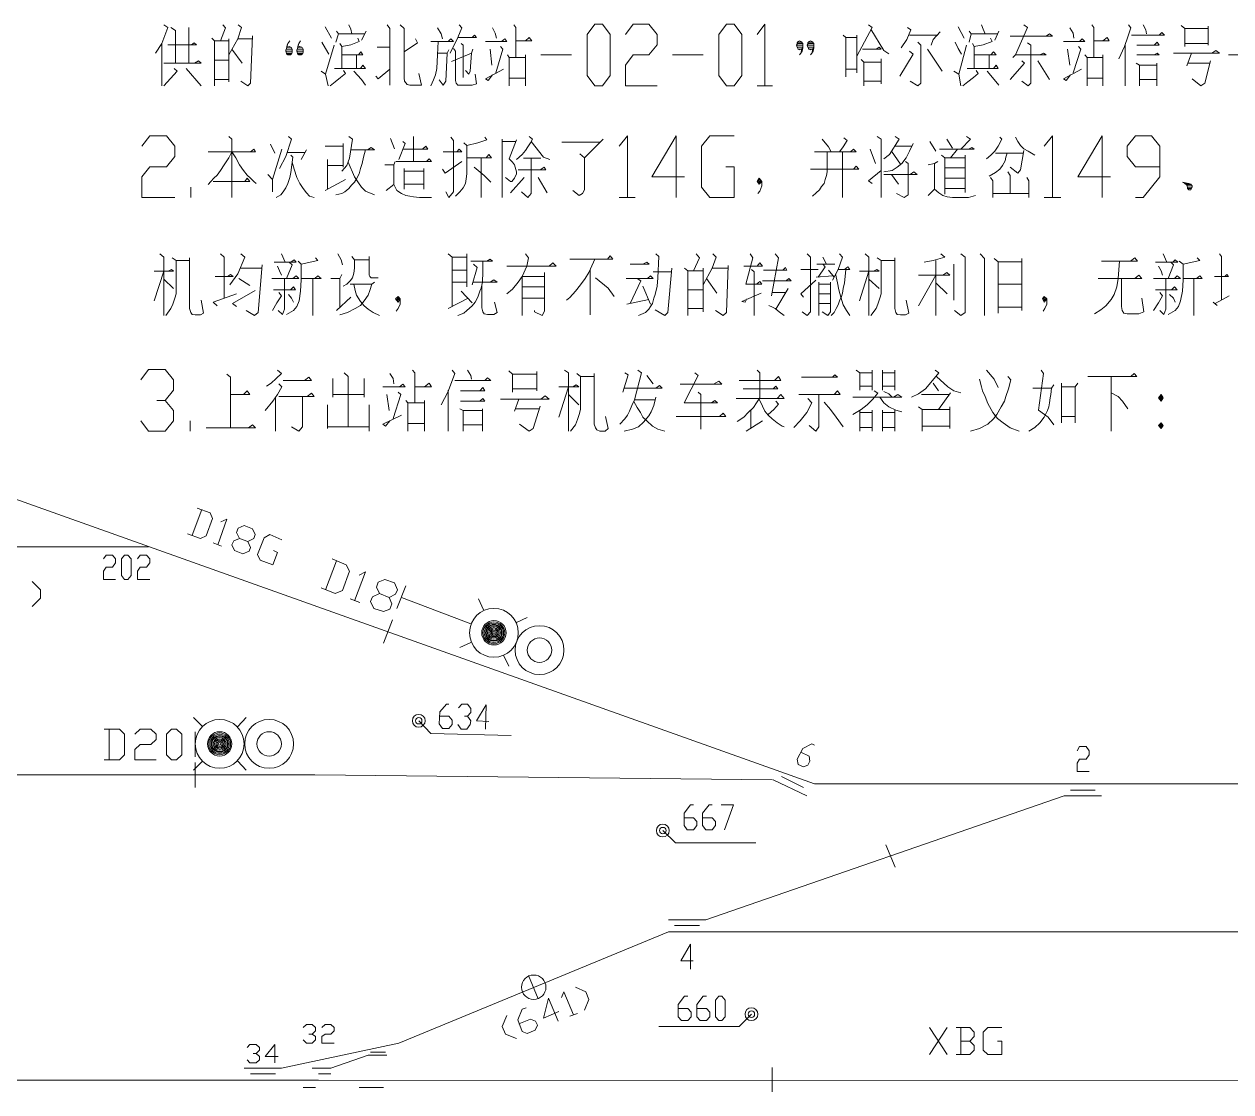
# Model space of a CAD drawing. Header units: millimetres. Extents: x 18 to 1853, y 466 to 763.
# Drawn here: x 1226.2 to 1323.9, y 604 to 690.4 of the extents above; entities that cross this region are included whole.
import ezdxf

# ---------------------------------------------------------------- set-up
doc = ezdxf.new("R2010")
doc.units = ezdxf.units.MM
doc.header["$MEASUREMENT"] = 0
doc.layers.add('1', color=7, linetype='Continuous')
doc.layers.add('D0', color=7, linetype='Continuous')

msp = doc.modelspace()

# ---------------------------------------------------------------- linework, layer by layer
at = {"color": 255, "linetype": 'Continuous', "lineweight": 0}
for points in [[(1119.687, 689.67), (1290.155, 628.914)], [(1237.507, 690.345), (1237.819, 690.137), (1237.351, 688.838), (1236.832, 688.058)], [(1238.079, 690.137), (1238.443, 689.877), (1238.443, 687.227)], [(1239.534, 690.137), (1239.534, 687.227)], [(1242.289, 690.345), (1242.497, 690.085), (1242.081, 689.046)], [(1243.536, 690.345), (1243.796, 690.137), (1243.484, 689.202), (1242.757, 687.903)], [(1244.68, 689.462), (1244.524, 685.616), (1244.316, 685.408), (1243.744, 685.772)], [(1250.552, 690.189), (1251.072, 689.254)], [(1251.488, 689.826), (1251.644, 689.618), (1251.436, 688.942)], [(1251.644, 689.618), (1253.775, 689.618)], [(1252.475, 690.345), (1252.631, 689.981), (1252.735, 689.618)], [(1253.879, 689.826), (1253.515, 689.098)], [(1255.594, 690.345), (1255.802, 690.033), (1255.802, 685.46)], [(1256.633, 690.345), (1256.945, 690.033), (1256.945, 686.032), (1256.997, 685.772), (1257.205, 685.512), (1257.413, 685.46), (1258.348, 685.46), (1258.14, 686.395)], [(1259.647, 690.085), (1259.959, 689.618), (1260.063, 689.202)], [(1261.415, 690.345), (1261.622, 690.085), (1261.311, 689.306), (1260.687, 688.058)], [(1261.311, 689.306), (1262.818, 689.306), (1262.662, 689.514), (1262.454, 689.306)], [(1264.117, 690.085), (1264.325, 689.67), (1264.429, 689.254)], [(1265.832, 690.345), (1265.988, 690.137), (1265.988, 687.695)], [(1272.381, 685.408), (1271.757, 686.239), (1271.757, 689.566), (1272.381, 690.397), (1273.004, 690.397), (1273.628, 689.566), (1273.628, 686.239), (1273.004, 685.408), (1272.381, 685.408)], [(1274.875, 689.566), (1275.499, 690.397), (1276.746, 690.397), (1277.422, 689.566), (1277.422, 688.734), (1276.746, 687.903), (1275.499, 687.903), (1274.875, 687.071), (1274.875, 685.408), (1277.422, 685.408)], [(1283.035, 685.408), (1282.411, 686.239), (1282.411, 689.566), (1283.035, 690.397), (1283.659, 690.397), (1284.282, 689.566), (1284.282, 686.239), (1283.659, 685.408), (1283.035, 685.408)], [(1285.53, 689.566), (1286.153, 690.397), (1286.153, 685.408)], [(1292.494, 689.514), (1292.702, 689.306), (1292.702, 686.135)], [(1294.521, 690.345), (1294.833, 690.137), (1293.585, 687.799)], [(1293.585, 689.514), (1293.585, 686.447)], [(1294.729, 689.981), (1295.768, 688.266), (1296.184, 688.006)], [(1297.691, 690.137), (1297.951, 689.929), (1297.639, 689.15), (1297.171, 688.474)], [(1297.847, 689.514), (1300.134, 689.514)], [(1300.342, 689.774), (1299.77, 689.15), (1299.614, 688.682)], [(1301.797, 690.189), (1302.265, 689.254)], [(1302.68, 689.826), (1302.836, 689.618), (1302.68, 688.942)], [(1302.836, 689.618), (1304.967, 689.618)], [(1303.668, 690.345), (1303.824, 689.981), (1303.98, 689.618)], [(1305.071, 689.826), (1304.759, 689.098)], [(1306.007, 689.41), (1309.437, 689.41), (1309.177, 689.618), (1308.917, 689.41)], [(1307.098, 690.345), (1307.41, 690.137), (1306.422, 687.903)], [(1310.84, 690.085), (1311.1, 689.67), (1311.152, 689.254)], [(1312.607, 690.345), (1312.763, 690.137), (1312.763, 687.695)], [(1315.569, 690.345), (1315.777, 690.085), (1315.517, 689.358), (1315.258, 688.578), (1314.79, 687.591)], [(1315.829, 689.514), (1318.48, 689.514), (1318.272, 689.722), (1318.064, 689.514)], [(1316.765, 690.345), (1316.973, 689.929), (1317.025, 689.618)], [(1319.831, 690.293), (1320.143, 690.033), (1320.143, 688.578)], [(1320.143, 690.033), (1322.014, 690.033)], [(1322.014, 690.241), (1322.014, 688.682)], [(1237.351, 688.838), (1237.351, 685.408)], [(1237.819, 688.734), (1240.158, 688.734), (1239.95, 688.89), (1239.742, 688.734)], [(1241.405, 689.254), (1241.613, 689.046), (1241.613, 685.408)], [(1241.613, 689.046), (1242.757, 689.046)], [(1242.757, 689.202), (1242.757, 685.72)], [(1243.484, 689.202), (1244.68, 689.202)], [(1247.382, 688.214), (1247.434, 688.058), (1247.434, 688.006), (1247.538, 687.903), (1247.642, 687.903), (1247.746, 687.903), (1247.85, 688.006), (1247.902, 688.11), (1247.902, 688.214), (1247.902, 688.37), (1247.85, 688.474), (1247.746, 688.526), (1247.642, 688.578), (1247.538, 688.526), (1247.434, 688.474), (1247.434, 688.422), (1247.382, 688.318), (1247.382, 688.214)], [(1247.694, 689.046), (1247.538, 688.838), (1247.486, 688.682), (1247.434, 688.422)], [(1247.486, 688.526), (1247.486, 688.63), (1247.538, 688.838)], [(1247.486, 688.526), (1247.798, 688.526)], [(1248.266, 688.214), (1248.318, 688.058), (1248.318, 688.006), (1248.422, 687.903), (1248.525, 687.903), (1248.629, 687.903), (1248.733, 688.006), (1248.785, 688.11), (1248.785, 688.214), (1248.785, 688.37), (1248.733, 688.474), (1248.629, 688.526), (1248.525, 688.578), (1248.422, 688.526), (1248.318, 688.474), (1248.318, 688.422), (1248.266, 688.318), (1248.266, 688.214)], [(1248.577, 689.046), (1248.422, 688.838), (1248.37, 688.682), (1248.318, 688.422)], [(1248.37, 688.526), (1248.37, 688.63), (1248.422, 688.838)], [(1248.37, 688.526), (1248.681, 688.526)], [(1250.293, 688.942), (1250.604, 688.422), (1250.864, 687.955)], [(1250.604, 686.343), (1251.28, 688.682)], [(1253.203, 689.254), (1253.307, 688.994), (1252.631, 688.734), (1251.904, 688.578), (1251.748, 688.838)], [(1251.904, 688.578), (1251.904, 686.811)], [(1254.762, 688.526), (1255.802, 688.526)], [(1257.88, 689.202), (1258.036, 688.89), (1256.945, 688.162)], [(1259.128, 688.994), (1260.947, 688.994), (1260.739, 689.202), (1260.531, 688.994)], [(1259.699, 688.994), (1259.647, 687.903), (1259.596, 686.811), (1259.492, 686.291), (1259.336, 685.876), (1259.128, 685.408)], [(1261.57, 688.838), (1261.726, 688.682), (1261.726, 686.084)], [(1263.545, 688.994), (1265.26, 688.994), (1265.105, 689.202), (1264.845, 688.994)], [(1264.741, 688.578), (1264.949, 688.37), (1264.377, 686.447)], [(1265.988, 689.046), (1267.287, 689.046), (1267.079, 689.306), (1266.768, 689.046)], [(1289.22, 688.682), (1289.22, 688.838), (1289.168, 688.89), (1289.064, 688.994), (1288.96, 689.046), (1288.856, 688.994), (1288.752, 688.89), (1288.752, 688.786), (1288.7, 688.682), (1288.752, 688.526), (1288.804, 688.422), (1288.856, 688.37), (1288.96, 688.318), (1289.064, 688.37), (1289.168, 688.422), (1289.22, 688.474), (1289.22, 688.578), (1289.22, 688.682)], [(1289.22, 688.682), (1288.7, 688.682)], [(1289.22, 688.838), (1288.752, 688.838)], [(1289.22, 688.526), (1288.752, 688.526)], [(1289.168, 688.942), (1288.804, 688.942)], [(1288.96, 687.903), (1289.064, 688.058), (1289.168, 688.214), (1289.22, 688.474)], [(1290.103, 688.682), (1290.103, 688.838), (1290.051, 688.89), (1289.947, 688.994), (1289.843, 689.046), (1289.739, 688.994), (1289.635, 688.89), (1289.635, 688.786), (1289.583, 688.682), (1289.635, 688.526), (1289.687, 688.422), (1289.739, 688.37), (1289.843, 688.318), (1289.947, 688.37), (1290.051, 688.422), (1290.103, 688.474), (1290.103, 688.578), (1290.103, 688.682)], [(1290.103, 688.682), (1289.583, 688.682)], [(1290.103, 688.838), (1289.635, 688.838)], [(1290.103, 688.526), (1289.635, 688.526)], [(1290.051, 688.942), (1289.687, 688.942)], [(1289.843, 687.903), (1289.947, 688.058), (1290.051, 688.214), (1290.103, 688.474)], [(1292.702, 689.306), (1293.585, 689.306)], [(1294.053, 688.37), (1295.56, 688.37), (1295.404, 688.526), (1295.144, 688.37)], [(1298.523, 688.942), (1298.782, 688.682), (1298.782, 685.616), (1298.523, 685.408), (1297.899, 685.772)], [(1301.537, 688.942), (1301.797, 688.422), (1302.057, 687.955)], [(1301.849, 686.343), (1302.472, 688.682)], [(1304.395, 689.254), (1304.551, 688.994), (1303.824, 688.734), (1303.096, 688.578), (1302.94, 688.838)], [(1303.096, 688.578), (1303.096, 686.811)], [(1307.41, 688.89), (1307.67, 688.682), (1307.67, 685.616), (1307.462, 685.408), (1306.942, 685.772)], [(1310.32, 688.994), (1312.035, 688.994), (1311.827, 689.202), (1311.62, 688.994)], [(1311.516, 688.578), (1311.724, 688.37), (1311.1, 686.447)], [(1312.763, 689.046), (1314.01, 689.046), (1313.854, 689.306), (1313.491, 689.046)], [(1315.31, 688.734), (1315.31, 685.408)], [(1316.245, 688.682), (1318.064, 688.682), (1317.908, 688.942), (1317.648, 688.682)], [(1320.143, 688.838), (1322.014, 688.838)], [(1243.016, 688.37), (1243.848, 687.227)], [(1247.382, 688.214), (1247.902, 688.214)], [(1247.434, 688.37), (1247.902, 688.37)], [(1247.434, 688.058), (1247.902, 688.058)], [(1247.486, 687.955), (1247.85, 687.955)], [(1248.266, 688.214), (1248.785, 688.214)], [(1248.318, 688.37), (1248.785, 688.37)], [(1248.318, 688.058), (1248.785, 688.058)], [(1248.37, 687.955), (1248.733, 687.955)], [(1251.904, 687.903), (1253.619, 687.903), (1253.463, 688.162), (1253.255, 687.903)], [(1253.099, 687.903), (1253.099, 686.811)], [(1259.647, 688.058), (1260.427, 688.058)], [(1260.583, 688.318), (1260.427, 688.058), (1260.323, 685.772), (1260.115, 685.46), (1259.803, 685.876)], [(1260.791, 687.383), (1262.402, 688.058)], [(1260.947, 688.422), (1261.103, 688.214), (1261.103, 685.824), (1261.155, 685.616), (1261.311, 685.46), (1261.415, 685.46), (1262.454, 685.46), (1262.818, 685.564), (1262.714, 686.343)], [(1262.506, 688.37), (1262.402, 688.058), (1262.298, 686.603), (1262.194, 686.343), (1261.934, 686.655)], [(1263.909, 688.37), (1264.065, 687.071)], [(1265.312, 687.903), (1265.468, 687.695), (1265.468, 685.408)], [(1266.768, 687.695), (1265.468, 687.695)], [(1266.768, 685.408), (1266.768, 687.903)], [(1268.015, 687.903), (1270.51, 687.903)], [(1278.669, 687.903), (1281.164, 687.903)], [(1289.116, 688.37), (1288.804, 688.37)], [(1289.116, 688.37), (1289.116, 688.266), (1289.064, 688.058)], [(1289.999, 688.37), (1289.687, 688.37)], [(1289.999, 688.37), (1289.999, 688.266), (1289.947, 688.058)], [(1293.949, 687.539), (1294.157, 687.331), (1294.157, 685.408)], [(1295.56, 687.591), (1295.56, 685.564)], [(1297.847, 688.214), (1298.159, 687.955), (1297.067, 686.187)], [(1299.302, 688.37), (1300.498, 686.603)], [(1303.096, 687.903), (1304.863, 687.903), (1304.655, 688.162), (1304.447, 687.903)], [(1304.292, 687.903), (1304.292, 686.811)], [(1306.214, 687.695), (1306.422, 687.903), (1308.917, 687.903), (1308.709, 688.058), (1308.397, 687.903)], [(1310.632, 688.37), (1310.84, 687.071)], [(1312.035, 687.903), (1312.243, 687.695), (1312.243, 685.408)], [(1313.491, 687.695), (1312.243, 687.695)], [(1313.491, 685.408), (1313.491, 687.903)], [(1316.245, 687.903), (1318.064, 687.903), (1317.908, 688.058), (1317.648, 687.903)], [(1319.207, 688.058), (1322.949, 688.058), (1322.638, 688.266), (1322.326, 688.058)], [(1320.663, 688.058), (1320.299, 687.019)], [(1323.677, 687.903), (1327.419, 687.903), (1327.107, 688.11), (1326.743, 687.903)], [(1237.507, 687.227), (1240.522, 687.227), (1240.314, 687.435), (1240.002, 687.227)], [(1238.339, 686.811), (1238.599, 686.603), (1237.507, 685.408)], [(1239.326, 686.811), (1240.522, 685.408)], [(1241.613, 687.487), (1242.757, 687.487)], [(1250.241, 686.603), (1250.604, 686.343), (1250.812, 685.408)], [(1252.06, 686.655), (1252.215, 686.395), (1251.8, 686.084), (1251.384, 685.72), (1250.968, 685.408)], [(1251.332, 686.811), (1253.827, 686.811), (1253.619, 687.071), (1253.411, 686.811)], [(1252.891, 686.603), (1253.515, 685.928), (1253.827, 685.46)], [(1254.658, 686.187), (1254.866, 685.98), (1255.802, 686.759)], [(1264.117, 686.291), (1263.753, 685.824), (1263.545, 685.98), (1265.001, 686.759)], [(1292.702, 686.759), (1293.585, 686.759)], [(1294.157, 687.331), (1295.56, 687.331)], [(1301.433, 686.603), (1301.849, 686.343), (1302.005, 685.408)], [(1303.252, 686.655), (1303.408, 686.395), (1303.044, 686.084), (1302.576, 685.72), (1302.161, 685.408)], [(1302.524, 686.811), (1305.019, 686.811), (1304.863, 687.071), (1304.655, 686.811)], [(1304.136, 686.603), (1304.707, 685.928), (1305.071, 685.46)], [(1306.942, 687.435), (1307.15, 687.227), (1306.007, 685.928)], [(1308.241, 687.435), (1309.177, 685.928)], [(1310.892, 686.291), (1310.528, 685.824), (1310.32, 685.98), (1311.775, 686.759)], [(1316.193, 687.227), (1316.453, 687.071), (1316.453, 685.408)], [(1317.856, 687.071), (1316.453, 687.071)], [(1317.856, 685.408), (1317.856, 687.227)], [(1320.403, 687.227), (1322.17, 687.227)], [(1322.222, 687.435), (1321.754, 685.616), (1321.442, 685.408), (1320.715, 685.98)], [(1241.613, 685.928), (1242.757, 685.928)], [(1265.468, 686.032), (1266.768, 686.032)], [(1294.157, 685.772), (1295.56, 685.772)], [(1312.243, 686.032), (1313.491, 686.032)], [(1316.453, 685.928), (1317.856, 685.928)], [(1285.53, 685.408), (1286.777, 685.408)], [(1239.43, 649.131), (1240.47, 648.768), (1240.938, 648.975), (1241.457, 650.379), (1241.249, 650.846), (1240.21, 651.21)], [(1240.574, 651.106), (1239.794, 649.027)], [(1242.133, 650.119), (1242.601, 650.327), (1241.873, 648.248)], [(1243.224, 647.78), (1243.016, 648.248), (1243.172, 648.56), (1243.64, 648.768), (1244.316, 648.508), (1244.783, 648.768), (1244.887, 649.079), (1244.68, 649.547), (1244.004, 649.807), (1243.536, 649.599), (1243.38, 649.235), (1243.64, 648.768)], [(1244.316, 648.508), (1244.524, 648.04), (1244.42, 647.728), (1243.9, 647.52), (1243.224, 647.78)], [(1246.395, 647.78), (1246.706, 647.624), (1246.343, 646.637), (1245.303, 647.001), (1245.095, 647.468), (1245.615, 648.82), (1246.083, 649.079), (1247.07, 648.664)], [(1236.26, 648.092), (1215.783, 648.092)], [(1241.509, 648.404), (1242.185, 648.144)], [(1232.622, 647.104), (1232.83, 647.416), (1233.35, 647.416), (1233.609, 647.104), (1233.609, 646.793), (1233.35, 646.429), (1232.83, 646.429), (1232.622, 646.117), (1232.622, 645.441), (1233.609, 645.441)], [(1234.337, 645.441), (1234.077, 645.753), (1234.077, 647.104), (1234.337, 647.416), (1234.597, 647.416), (1234.857, 647.104), (1234.857, 645.753), (1234.597, 645.441), (1234.337, 645.441)], [(1235.377, 647.104), (1235.584, 647.416), (1236.104, 647.416), (1236.364, 647.104), (1236.364, 646.793), (1236.104, 646.429), (1235.584, 646.429), (1235.377, 646.117), (1235.377, 645.441), (1236.364, 645.441)], [(1250.241, 644.766), (1251.384, 644.298), (1251.956, 644.558), (1252.527, 646.117), (1252.267, 646.637), (1251.124, 647.104)], [(1251.488, 646.949), (1250.604, 644.61)], [(1253.307, 645.805), (1253.827, 646.065), (1252.943, 643.726)], [(1226.853, 645.285), (1227.529, 644.61), (1227.529, 643.934), (1226.853, 643.259)], [(1254.502, 643.103), (1254.242, 643.674), (1254.398, 644.038), (1254.97, 644.298), (1255.75, 643.986), (1256.269, 644.246), (1256.425, 644.61), (1256.165, 645.181), (1255.386, 645.441), (1254.866, 645.233), (1254.71, 644.818), (1254.97, 644.298)], [(1257.101, 644.922), (1256.373, 643.103)], [(1252.579, 643.882), (1253.359, 643.57)], [(1255.75, 643.986), (1255.957, 643.466), (1255.802, 643.051), (1255.282, 642.843), (1254.502, 643.103)], [(1256.737, 643.986), (1262.35, 641.855)], [(1263.389, 642.999), (1262.974, 643.882)], [(1256.009, 642.167), (1255.282, 640.296)], [(1266.04, 641.959), (1266.924, 642.375)], [(1255.282, 640.296), (1255.282, 640.296)], [(1261.467, 639.932), (1262.35, 640.348)], [(1265.416, 638.425), (1265.001, 639.309)], [(1259.855, 634.371), (1260.583, 634.371), (1260.843, 634.059), (1260.843, 633.696), (1260.583, 633.384), (1260.063, 633.384), (1259.803, 633.748), (1259.855, 634.735), (1260.375, 635.359), (1260.583, 635.359)], [(1261.363, 635.047), (1261.622, 635.359), (1262.09, 635.359), (1262.35, 634.995), (1262.35, 634.683), (1262.09, 634.371), (1261.83, 634.371)], [(1263.805, 633.956), (1262.818, 634.007), (1263.597, 635.307), (1263.545, 633.332)], [(1240.626, 633.54), (1239.898, 634.267)], [(1243.484, 633.54), (1244.16, 634.267)], [(1258.14, 634.007), (1259.128, 632.968)], [(1262.09, 634.371), (1262.35, 634.007), (1262.298, 633.696), (1262.038, 633.332), (1261.57, 633.332), (1261.311, 633.696)], [(1232.674, 630.837), (1233.921, 630.837), (1234.337, 631.253), (1234.337, 632.916), (1233.921, 633.332), (1232.674, 633.332)], [(1233.09, 633.332), (1233.09, 630.837)], [(1235.169, 632.916), (1235.584, 633.332), (1236.468, 633.332), (1236.884, 632.916), (1236.884, 632.5), (1236.468, 632.085), (1235.584, 632.085), (1235.169, 631.669), (1235.169, 630.837), (1236.884, 630.837)], [(1238.131, 630.837), (1237.715, 631.253), (1237.715, 632.916), (1238.131, 633.332), (1238.547, 633.332), (1238.963, 632.916), (1238.963, 631.253), (1238.547, 630.837), (1238.131, 630.837)], [(1240.054, 633.124), (1240.054, 631.097)], [(1259.128, 632.968), (1265.624, 632.812)], [(1289.064, 631.461), (1289.739, 631.149), (1289.791, 630.733), (1289.635, 630.421), (1289.272, 630.266), (1288.856, 630.473), (1288.752, 630.889), (1289.22, 631.773), (1289.947, 632.136), (1290.155, 632.033)], [(1311.412, 631.565), (1311.62, 631.929), (1312.139, 631.929), (1312.399, 631.565), (1312.399, 631.253), (1312.139, 630.889), (1311.62, 630.889), (1311.412, 630.577), (1311.412, 629.902), (1312.399, 629.902)], [(1240.054, 631.097), (1240.054, 631.097)], [(1239.898, 630.006), (1240.626, 630.733)], [(1240.054, 630.629), (1240.054, 628.602)], [(1244.16, 630.006), (1243.484, 630.733)], [(1179.143, 629.642), (1249.721, 629.642)], [(1249.721, 629.642), (1286.777, 629.226)], [(1286.829, 629.226), (1289.531, 627.927)], [(1290.155, 628.914), (1311.879, 628.914)], [(1311.879, 628.914), (1558.851, 628.914)], [(1240.054, 628.602), (1240.054, 628.602)], [(1310.372, 627.927), (1281.372, 617.896)], [(1310.372, 627.927), (1313.387, 627.927)], [(1279.605, 626.16), (1280.384, 626.16), (1280.644, 625.848), (1280.644, 625.536), (1280.384, 625.172), (1279.865, 625.172), (1279.605, 625.536), (1279.605, 626.524), (1280.124, 627.199), (1280.384, 627.199)], [(1281.112, 626.16), (1281.892, 626.16), (1282.151, 625.848), (1282.151, 625.536), (1281.892, 625.172), (1281.372, 625.172), (1281.112, 625.536), (1281.112, 626.524), (1281.632, 627.199), (1281.892, 627.199)], [(1282.619, 627.199), (1283.607, 627.199), (1282.879, 625.172)], [(1277.89, 625.12), (1278.929, 624.133)], [(1278.929, 624.133), (1285.426, 624.133)], [(1295.924, 623.977), (1296.704, 622.158)], [(1281.372, 617.896), (1278.357, 617.896)], [(1256.529, 607.918), (1278.357, 616.909)], [(1278.357, 616.909), (1389.526, 616.909)], [(1280.332, 614.57), (1279.345, 614.57), (1280.124, 615.921), (1280.124, 613.894)], [(1267.028, 613.375), (1267.807, 611.504)], [(1270.821, 612.439), (1271.653, 612.075), (1271.913, 611.452), (1271.549, 610.568)], [(1269.47, 610.464), (1268.223, 609.944), (1268.639, 611.556), (1269.418, 609.685)], [(1269.678, 611.608), (1269.886, 612.075), (1270.666, 610.204)], [(1279.137, 610.724), (1279.917, 610.724), (1280.176, 610.412), (1280.176, 610.048), (1279.917, 609.737), (1279.397, 609.737), (1279.137, 610.048), (1279.137, 611.036), (1279.657, 611.711), (1279.917, 611.711)], [(1280.644, 610.724), (1281.424, 610.724), (1281.684, 610.412), (1281.684, 610.048), (1281.424, 609.737), (1280.904, 609.737), (1280.644, 610.048), (1280.644, 611.036), (1281.164, 611.711), (1281.424, 611.711)], [(1282.411, 609.737), (1282.151, 610.048), (1282.151, 611.4), (1282.411, 611.711), (1282.671, 611.711), (1282.931, 611.4), (1282.931, 610.048), (1282.671, 609.737), (1282.411, 609.737)], [(1266.248, 609.477), (1267.183, 609.84), (1267.599, 609.685), (1267.755, 609.373), (1267.547, 608.957), (1266.924, 608.697), (1266.508, 608.853), (1266.144, 609.788), (1266.508, 610.672), (1266.82, 610.776)], [(1248.785, 609.165), (1249.045, 609.425), (1249.513, 609.425), (1249.773, 609.165), (1249.773, 608.905), (1249.513, 608.645), (1249.253, 608.645)], [(1250.293, 609.165), (1250.552, 609.425), (1251.02, 609.425), (1251.28, 609.165), (1251.28, 608.905), (1251.02, 608.645), (1250.552, 608.645), (1250.293, 608.437), (1250.293, 607.918), (1251.28, 607.918)], [(1265.26, 610.152), (1264.897, 609.269), (1265.157, 608.645), (1266.04, 608.281)], [(1270.354, 610.1), (1270.977, 610.308)], [(1285.062, 610.256), (1284.074, 609.269)], [(1249.513, 608.645), (1249.773, 608.437), (1249.773, 608.177), (1249.513, 607.918), (1249.045, 607.918), (1248.785, 608.177)], [(1284.074, 609.269), (1277.578, 609.269)], [(1299.458, 606.982), (1300.913, 609.165)], [(1299.458, 609.165), (1300.913, 606.982)], [(1302.732, 608.073), (1303.096, 608.437), (1303.096, 608.801), (1302.732, 609.165), (1301.641, 609.165)], [(1302.005, 609.165), (1302.005, 606.982)], [(1304.967, 608.073), (1305.331, 608.073), (1305.331, 606.982), (1304.188, 606.982), (1303.824, 607.346), (1303.824, 608.801), (1304.188, 609.165), (1305.331, 609.165)], [(1244.264, 607.554), (1244.472, 607.814), (1244.991, 607.814), (1245.251, 607.554), (1245.251, 607.346), (1244.991, 607.086), (1244.731, 607.086)], [(1246.758, 606.826), (1245.719, 606.826), (1246.499, 607.814), (1246.499, 606.306)], [(1256.529, 607.918), (1247.018, 605.891)], [(1301.641, 606.982), (1302.732, 606.982), (1303.096, 607.346), (1303.096, 607.71), (1302.732, 608.073), (1302.005, 608.073)], [(1244.991, 607.086), (1245.251, 606.826), (1245.251, 606.566), (1244.991, 606.306), (1244.472, 606.306), (1244.264, 606.566)], [(1251.02, 605.891), (1254.034, 606.93)], [(1254.034, 606.93), (1255.542, 606.93)], [(1247.018, 605.891), (1244.004, 605.891)], [(1249.513, 605.891), (1251.02, 605.891)], [(1286.725, 605.943), (1286.725, 605.943)], [(1286.725, 603.968), (1286.725, 605.943)]]:
    msp.add_lwpolyline(points, dxfattribs=at)
at = {"color": 10, "linetype": 'Continuous', "lineweight": 0}
for points in [[(1191.564, 604.903), (1250.033, 604.903)], [(1250.033, 604.903), (1592.893, 604.851)]]:
    msp.add_lwpolyline(points, dxfattribs=at)
at = {"color": 255, "linetype": 'Continuous', "lineweight": 0}
for centre, radius in [((1264.221, 641.128), 1.975), ((1267.911, 639.724), 1.975), ((1267.911, 639.724), 0.987), ((1242.029, 632.136), 1.975), ((1246.031, 632.136), 1.975), ((1246.031, 632.136), 0.987), ((1267.443, 612.439), 0.987)]:
    msp.add_circle(centre, radius, dxfattribs=at)
at = {"color": 170, "linetype": 'Continuous', "lineweight": 0}
for centre, radius in [((1264.221, 641.128), 0.987), ((1264.221, 641.128), 0.884), ((1264.221, 641.128), 0.78), ((1264.221, 641.128), 0.676), ((1264.221, 641.128), 0.624), ((1264.221, 641.128), 0.52), ((1264.221, 641.128), 0.416), ((1264.221, 641.128), 0.312), ((1264.221, 641.128), 0.208), ((1264.221, 641.128), 0.104), ((1242.029, 632.136), 0.987), ((1242.029, 632.136), 0.884), ((1242.029, 632.136), 0.78), ((1242.029, 632.136), 0.676), ((1242.029, 632.136), 0.624), ((1242.029, 632.136), 0.52), ((1242.029, 632.136), 0.416), ((1242.029, 632.136), 0.312), ((1242.029, 632.136), 0.208), ((1242.029, 632.136), 0.104)]:
    msp.add_circle(centre, radius, dxfattribs=at)
at = {"layer": '1', "color": 10, "linetype": 'Continuous', "lineweight": 0}
for points in [[(1289.272, 628.602), (1287.505, 629.486)], [(1312.867, 628.395), (1310.892, 628.395)], [(1278.825, 617.428), (1280.852, 617.428)], [(1254.242, 607.19), (1255.438, 607.19)], [(1244.524, 605.423), (1246.551, 605.423)], [(1250.033, 605.423), (1251.02, 605.423)], [(1249.773, 604.331), (1248.785, 604.331)], [(1255.282, 604.331), (1253.307, 604.331)]]:
    msp.add_lwpolyline(points, dxfattribs=at)
for centre, radius in [((1258.14, 634.007), 0.52), ((1258.14, 634.007), 0.26), ((1277.89, 625.12), 0.52), ((1277.89, 625.12), 0.26), ((1285.062, 610.256), 0.52), ((1285.062, 610.256), 0.26)]:
    msp.add_circle(centre, radius, dxfattribs=at)
at = {"layer": 'D0', "color": 255, "linetype": 'Continuous', "lineweight": 0}
for points in [[(1235.74, 680.523), (1236.364, 681.354), (1237.715, 681.354), (1238.391, 680.523), (1238.391, 679.691), (1237.715, 678.859), (1236.364, 678.859), (1235.74, 678.028), (1235.74, 676.365), (1238.391, 676.365)], [(1242.757, 681.302), (1243.016, 681.094), (1243.016, 676.365)], [(1246.135, 680.678), (1246.499, 679.951)], [(1247.59, 681.302), (1247.85, 681.094), (1247.382, 679.691), (1246.862, 678.703)], [(1252.475, 681.302), (1252.787, 681.094), (1252.527, 679.535), (1252.319, 678.963), (1251.904, 678.496)], [(1252.008, 680.73), (1252.008, 678.807)], [(1255.854, 681.146), (1256.165, 680.315)], [(1256.841, 680.886), (1257.049, 680.73), (1256.529, 679.431)], [(1257.725, 681.302), (1257.725, 679.275)], [(1260.739, 681.25), (1260.947, 680.99), (1260.947, 676.832), (1260.583, 676.365), (1260.323, 676.832)], [(1263.493, 681.25), (1263.649, 681.042), (1262.922, 680.782), (1262.038, 680.574), (1261.778, 680.782)], [(1264.897, 681.094), (1264.897, 676.365)], [(1264.897, 680.886), (1265.988, 680.886)], [(1266.04, 681.042), (1265.468, 679.483), (1265.728, 679.223), (1265.884, 679.015), (1265.936, 678.807), (1266.04, 678.444), (1266.04, 678.288), (1265.884, 677.924), (1265.676, 677.664), (1265.572, 677.664), (1265.157, 677.976)], [(1267.079, 681.302), (1267.339, 681.094), (1267.183, 680.782), (1266.976, 680.471), (1266.768, 680.159), (1266.508, 679.847), (1266.04, 679.431)], [(1267.235, 680.886), (1268.223, 679.639), (1268.743, 679.431)], [(1269.73, 680.834), (1272.796, 680.834)], [(1273.056, 681.094), (1271.549, 679.587)], [(1274.356, 680.523), (1275.031, 681.354), (1275.031, 676.365)], [(1279.657, 678.028), (1277.006, 678.028), (1278.981, 681.354), (1278.981, 676.365)], [(1282.983, 678.859), (1283.659, 678.859), (1283.659, 676.365), (1281.684, 676.365), (1281.008, 677.196), (1281.008, 680.523), (1281.684, 681.354), (1283.659, 681.354)], [(1290.779, 681.094), (1291.298, 680.471), (1291.506, 680.055)], [(1292.546, 681.198), (1292.806, 680.99), (1292.494, 680.471), (1292.182, 680.055)], [(1295.248, 681.302), (1295.56, 681.094), (1295.56, 676.365)], [(1296.704, 681.302), (1297.015, 681.094), (1296.236, 679.847), (1295.768, 679.483)], [(1298.159, 680.73), (1297.847, 680.107), (1297.587, 679.587), (1297.223, 679.119), (1296.859, 678.807), (1296.444, 678.548), (1295.768, 678.444)], [(1299.51, 680.886), (1299.978, 680.107)], [(1300.861, 681.094), (1301.329, 680.367)], [(1302.472, 681.302), (1302.784, 681.094), (1302.005, 680.263)], [(1305.175, 681.25), (1305.331, 681.094), (1305.019, 680.523), (1304.759, 680.107), (1304.447, 679.795), (1304.084, 679.483)], [(1306.422, 681.25), (1306.63, 680.886), (1306.838, 680.574), (1307.098, 680.315), (1307.462, 680.107), (1307.982, 679.795)], [(1308.761, 680.523), (1309.437, 681.354), (1309.437, 676.365)], [(1314.114, 678.028), (1311.464, 678.028), (1313.439, 681.354), (1313.439, 676.365)], [(1316.141, 676.365), (1316.765, 676.365), (1318.116, 678.028), (1318.116, 680.523), (1317.44, 681.354), (1316.141, 681.354), (1315.466, 680.523), (1315.466, 679.691), (1316.141, 678.859), (1318.116, 678.859)], [(1241.093, 680.055), (1244.939, 680.055), (1244.783, 680.263), (1244.524, 680.055)], [(1243.016, 680.055), (1242.757, 679.587), (1242.393, 679.015), (1242.081, 678.548), (1241.821, 678.184), (1241.561, 677.924), (1241.301, 677.664), (1241.093, 677.404)], [(1243.016, 680.055), (1243.328, 679.587), (1243.64, 679.015), (1243.952, 678.548), (1244.264, 678.184), (1244.524, 677.924), (1244.783, 677.664), (1244.991, 677.508)], [(1245.927, 678.236), (1246.291, 677.82), (1247.07, 680.263)], [(1247.798, 679.795), (1247.954, 679.639), (1247.798, 678.392), (1247.694, 677.976), (1247.538, 677.508), (1247.382, 677.144), (1247.174, 676.832), (1246.966, 676.573), (1246.602, 676.365)], [(1247.486, 680.003), (1248.941, 680.003)], [(1249.045, 680.211), (1248.629, 679.431)], [(1250.552, 680.523), (1252.008, 680.523)], [(1253.827, 680.211), (1253.671, 679.639), (1253.567, 679.119), (1253.411, 678.703), (1253.307, 678.288), (1253.099, 677.872), (1252.943, 677.612), (1252.683, 677.352), (1252.475, 677.092), (1252.163, 676.832), (1251.904, 676.677), (1251.436, 676.573)], [(1252.631, 680.211), (1254.554, 680.211), (1254.294, 680.419), (1253.983, 680.211)], [(1256.893, 680.263), (1258.868, 680.263), (1258.712, 680.523), (1258.452, 680.263)], [(1260.115, 680.055), (1260.219, 680.055), (1261.622, 680.055), (1261.415, 680.263), (1261.207, 680.055)], [(1262.038, 680.574), (1262.038, 678.288), (1261.986, 677.872), (1261.934, 677.508), (1261.726, 677.144), (1261.467, 676.832), (1261.103, 676.469)], [(1262.038, 679.587), (1264.013, 679.587), (1263.805, 679.847), (1263.597, 679.587)], [(1271.185, 679.899), (1271.549, 679.587), (1271.549, 676.988), (1271.393, 676.677), (1271.133, 676.521), (1270.614, 676.936)], [(1291.195, 680.055), (1291.195, 678.703), (1291.195, 678.444), (1291.143, 678.132), (1291.039, 677.82), (1290.935, 677.508), (1290.727, 677.248), (1290.571, 676.988), (1290.311, 676.729), (1289.999, 676.469)], [(1290.155, 680.055), (1293.533, 680.055), (1293.325, 680.263), (1293.066, 680.055)], [(1292.442, 680.055), (1292.442, 676.365)], [(1294.677, 680.263), (1295.092, 679.119)], [(1296.392, 680.107), (1297.119, 679.067)], [(1296.652, 680.523), (1298.055, 680.523)], [(1300.29, 680.263), (1303.096, 680.263), (1302.888, 680.419), (1302.628, 680.263)], [(1300.446, 679.795), (1300.705, 679.587), (1300.705, 676.625)], [(1301.745, 680.263), (1301.173, 679.587)], [(1302.369, 679.795), (1302.369, 676.781)], [(1305.747, 679.951), (1305.643, 679.639), (1305.591, 679.327), (1305.383, 678.963), (1305.175, 678.652), (1304.811, 678.392), (1304.292, 678.08)], [(1304.811, 679.951), (1307.046, 679.951)], [(1307.098, 680.159), (1306.838, 678.6), (1306.63, 678.34), (1306.007, 678.807)], [(1247.902, 679.223), (1248.058, 678.652), (1248.266, 677.976), (1248.525, 677.508), (1248.785, 677.092), (1249.045, 676.729), (1249.305, 676.469), (1249.669, 676.365)], [(1250.76, 679.431), (1250.76, 677.04)], [(1250.76, 678.963), (1252.008, 678.963)], [(1252.423, 679.223), (1252.943, 678.028), (1253.255, 677.56), (1253.515, 677.196), (1253.827, 676.884), (1254.554, 676.573)], [(1255.386, 679.015), (1256.113, 679.015)], [(1256.217, 679.275), (1256.113, 679.015), (1256.113, 677.404), (1255.49, 676.936)], [(1256.321, 679.275), (1259.18, 679.275), (1258.972, 679.483), (1258.764, 679.275)], [(1260.063, 678.652), (1260.271, 678.34), (1261.622, 679.275)], [(1262.61, 678.807), (1263.441, 678.132), (1263.961, 677.612)], [(1263.182, 679.587), (1263.182, 676.365)], [(1266.196, 678.6), (1268.431, 678.6), (1268.275, 678.807), (1267.963, 678.6)], [(1267.235, 679.535), (1267.235, 676.677), (1266.976, 676.365), (1266.456, 676.832)], [(1266.612, 679.535), (1268.015, 679.535)], [(1289.843, 678.652), (1293.741, 678.652), (1293.533, 678.911), (1293.325, 678.652)], [(1297.535, 679.275), (1297.743, 679.119), (1297.743, 676.573), (1297.431, 676.365), (1296.808, 676.677)], [(1300.134, 679.275), (1299.874, 679.119), (1299.874, 677.04), (1299.354, 676.521)], [(1299.354, 679.015), (1299.874, 679.119)], [(1300.705, 679.587), (1302.369, 679.587)], [(1300.705, 678.755), (1302.369, 678.755)], [(1241.509, 677.664), (1244.472, 677.664), (1244.264, 677.924), (1244.056, 677.664)], [(1246.291, 677.82), (1246.291, 676.832)], [(1250.552, 676.936), (1252.215, 677.82)], [(1256.945, 678.703), (1256.945, 677.04)], [(1258.556, 678.496), (1256.945, 678.496)], [(1258.556, 677.04), (1258.556, 678.703)], [(1266.664, 677.976), (1265.572, 676.729)], [(1267.807, 677.976), (1268.535, 676.729)], [(1285.53, 677.664), (1285.685, 677.924), (1285.893, 677.664), (1285.685, 677.456), (1285.53, 677.664)], [(1285.737, 677.82), (1285.582, 677.612)], [(1285.582, 677.82), (1285.789, 677.56)], [(1285.841, 677.768), (1285.634, 677.508)], [(1294.833, 677.508), (1294.521, 677.716), (1295.56, 678.548)], [(1295.768, 678.236), (1298.471, 678.236), (1298.211, 678.444), (1297.899, 678.236)], [(1296.392, 678.236), (1296.963, 677.456)], [(1300.705, 677.924), (1302.369, 677.924)], [(1304.395, 677.976), (1304.603, 677.716), (1304.603, 676.365)], [(1305.799, 678.444), (1306.007, 678.132), (1306.007, 676.677)], [(1307.358, 677.976), (1307.514, 677.716), (1307.514, 676.365)], [(1239.69, 676.365), (1239.69, 677.196)], [(1256.113, 677.404), (1256.373, 676.936), (1256.737, 676.677), (1257.101, 676.521), (1257.413, 676.469), (1257.725, 676.417), (1258.192, 676.365), (1258.712, 676.365), (1259.18, 676.365)], [(1256.945, 677.456), (1258.556, 677.456)], [(1285.893, 677.664), (1285.893, 677.3), (1285.737, 676.884), (1285.582, 676.677)], [(1299.874, 677.04), (1300.238, 676.729), (1300.55, 676.521), (1300.913, 676.417), (1301.329, 676.365), (1302.628, 676.365), (1303.2, 676.521)], [(1300.705, 677.092), (1302.369, 677.092)], [(1319.935, 677.612), (1320.455, 677.508), (1320.611, 677.456), (1320.663, 677.352), (1320.715, 677.3), (1320.715, 677.196), (1320.663, 677.092), (1320.611, 676.988), (1320.559, 676.988), (1320.507, 676.988), (1320.455, 676.988), (1320.351, 677.092), (1320.351, 677.196), (1320.299, 677.352), (1320.247, 677.404), (1320.143, 677.508), (1319.935, 677.612)], [(1320.143, 677.508), (1320.351, 677.508)], [(1320.247, 677.456), (1320.611, 677.456)], [(1320.351, 677.352), (1320.663, 677.352)], [(1320.351, 677.196), (1320.715, 677.196)], [(1320.351, 677.092), (1320.663, 677.092)], [(1274.356, 676.365), (1275.655, 676.365)], [(1304.603, 676.677), (1307.514, 676.677)], [(1308.761, 676.365), (1310.112, 676.365)], [(1237.196, 671.791), (1237.507, 671.531), (1237.507, 666.802)], [(1238.183, 671.479), (1238.495, 671.271), (1238.495, 669.141), (1238.495, 668.569), (1238.391, 668.205), (1238.235, 667.737), (1238.079, 667.374), (1237.663, 666.802)], [(1238.495, 671.271), (1239.586, 671.271)], [(1239.586, 671.479), (1239.586, 667.374), (1239.69, 667.062), (1239.794, 666.906), (1240.054, 666.854), (1240.47, 666.854), (1240.73, 667.01), (1240.522, 668.049)], [(1242.081, 671.791), (1242.393, 671.531), (1242.393, 668.205)], [(1243.744, 671.791), (1244.056, 671.531), (1243.484, 670.18), (1242.86, 669.297)], [(1245.459, 670.908), (1245.147, 667.062), (1244.835, 666.802), (1244.16, 667.218)], [(1246.447, 671.116), (1248.214, 671.116), (1248.058, 671.323), (1247.798, 671.116)], [(1247.018, 671.791), (1247.33, 671.116)], [(1248.37, 671.22), (1248.629, 670.96), (1248.629, 669.712), (1248.577, 668.777), (1248.473, 667.997), (1248.266, 667.529), (1248.006, 667.218), (1247.434, 666.906)], [(1247.642, 671.116), (1247.902, 670.908), (1247.434, 669.816)], [(1249.773, 671.479), (1249.981, 671.271), (1248.629, 670.96)], [(1251.592, 671.791), (1251.852, 671.323), (1251.956, 670.908)], [(1252.735, 671.583), (1252.943, 671.323), (1252.943, 670.648), (1252.891, 670.232), (1252.787, 669.868), (1252.579, 669.608), (1252.319, 669.349), (1252.008, 669.193)], [(1252.943, 671.323), (1254.138, 671.323)], [(1254.138, 671.583), (1254.138, 670.232), (1254.138, 670.076), (1254.19, 669.972), (1254.294, 669.868), (1254.866, 669.868)], [(1260.531, 671.791), (1260.843, 671.531), (1260.843, 667.529)], [(1260.843, 671.531), (1262.038, 671.531)], [(1263.337, 671.22), (1263.337, 670.336), (1263.286, 669.504), (1263.182, 669.037), (1263.078, 668.777), (1262.922, 668.309), (1262.714, 667.893), (1262.454, 667.581), (1262.038, 667.218), (1261.778, 667.01), (1261.311, 666.802)], [(1262.038, 671.791), (1262.038, 669.141)], [(1262.35, 671.22), (1264.117, 671.22), (1263.909, 671.375), (1263.649, 671.22)], [(1262.558, 670.96), (1262.87, 670.7), (1262.454, 669.297)], [(1266.768, 671.791), (1267.028, 671.479), (1266.872, 670.804), (1266.508, 669.972), (1266.196, 669.504), (1265.728, 668.933), (1265.26, 668.569)], [(1265.26, 670.804), (1269.262, 670.804), (1269.002, 671.064), (1268.691, 670.804)], [(1272.381, 671.375), (1272.277, 671.116), (1271.913, 670.284), (1271.601, 669.816), (1271.237, 669.297), (1270.821, 668.777), (1270.354, 668.257), (1270.094, 668.049)], [(1270.354, 671.375), (1273.836, 671.375), (1273.628, 671.635), (1273.42, 671.375)], [(1275.239, 670.96), (1276.798, 670.96), (1276.59, 671.116), (1276.279, 670.96)], [(1277.318, 671.791), (1277.578, 671.583), (1277.474, 669.868), (1277.422, 669.193), (1277.266, 668.517), (1277.162, 668.205), (1277.058, 667.789), (1276.902, 667.529), (1276.746, 667.322), (1276.486, 667.062), (1275.915, 666.802)], [(1280.592, 671.791), (1280.852, 671.479), (1280.384, 670.44)], [(1281.944, 671.791), (1282.203, 671.531), (1281.892, 670.648), (1281.164, 669.297)], [(1284.438, 670.804), (1285.945, 670.804), (1285.737, 671.064), (1285.53, 670.804)], [(1284.958, 671.791), (1285.166, 671.479), (1284.594, 669.349), (1285.893, 669.349), (1285.737, 669.556), (1285.478, 669.349)], [(1286.985, 671.791), (1287.245, 671.479), (1286.673, 668.413)], [(1289.583, 671.791), (1289.843, 671.531), (1289.843, 667.114), (1289.583, 666.802), (1289.168, 667.114)], [(1290.363, 670.96), (1291.818, 670.96)], [(1290.831, 670.96), (1291.039, 670.752), (1290.467, 669.92)], [(1290.831, 671.531), (1291.143, 670.96)], [(1292.182, 671.791), (1292.442, 671.531), (1292.078, 670.544), (1291.61, 669.66)], [(1294.261, 671.791), (1294.573, 671.531), (1294.573, 666.802)], [(1295.248, 671.479), (1295.56, 671.271), (1295.56, 669.141), (1295.56, 668.569), (1295.456, 668.205), (1295.3, 667.737), (1295.144, 667.374), (1294.729, 666.802)], [(1295.56, 671.271), (1296.652, 671.271)], [(1296.652, 671.479), (1296.652, 667.374), (1296.756, 667.062), (1296.859, 666.906), (1297.119, 666.854), (1297.535, 666.854), (1297.795, 667.01), (1297.587, 668.049)], [(1300.394, 671.791), (1300.705, 671.531), (1299.77, 671.271), (1299.042, 671.116)], [(1299.978, 671.271), (1299.978, 666.802)], [(1301.433, 670.96), (1301.433, 668.049)], [(1302.005, 671.791), (1302.369, 671.531), (1302.369, 667.062), (1302.005, 666.802), (1301.485, 667.218)], [(1303.564, 671.791), (1303.928, 671.427), (1303.928, 666.802)], [(1304.707, 671.427), (1305.019, 671.168), (1305.019, 667.01)], [(1306.942, 671.168), (1305.019, 671.168)], [(1306.942, 671.427), (1306.942, 667.218)], [(1314.842, 671.22), (1314.738, 669.816), (1314.634, 669.141), (1314.426, 668.517), (1314.166, 668.101), (1313.75, 667.581), (1313.335, 667.27), (1312.815, 666.958)], [(1313.387, 671.22), (1316.297, 671.22), (1316.089, 671.479), (1315.725, 671.22)], [(1317.752, 671.116), (1319.571, 671.116), (1319.363, 671.323), (1319.156, 671.116)], [(1318.376, 671.791), (1318.688, 671.116)], [(1319.675, 671.22), (1319.987, 670.96), (1319.987, 669.712), (1319.935, 668.777), (1319.779, 667.997), (1319.623, 667.529), (1319.363, 667.218), (1318.792, 666.906)], [(1319, 671.116), (1319.207, 670.908), (1318.792, 669.816)], [(1321.13, 671.479), (1321.338, 671.271), (1319.987, 670.96)], [(1322.949, 671.791), (1323.105, 671.583), (1323.105, 668.049)], [(1236.728, 670.388), (1238.287, 670.388), (1238.131, 670.544), (1237.871, 670.388)], [(1237.507, 670.388), (1236.728, 667.997)], [(1241.665, 669.972), (1243.12, 669.972), (1242.912, 670.128), (1242.653, 669.972)], [(1243.692, 670.648), (1245.407, 670.648)], [(1246.239, 669.816), (1248.422, 669.816), (1248.214, 670.024), (1247.954, 669.816)], [(1246.706, 670.804), (1246.862, 670.44), (1247.018, 670.076)], [(1248.629, 669.816), (1250.241, 669.816), (1249.981, 670.024), (1249.721, 669.816)], [(1251.904, 670.128), (1251.748, 669.816), (1251.748, 667.426)], [(1260.843, 670.492), (1262.038, 670.492)], [(1266.508, 666.802), (1266.508, 669.972)], [(1266.508, 669.972), (1268.327, 669.972)], [(1268.327, 670.284), (1268.327, 667.166), (1268.119, 666.802), (1267.495, 667.114), (1267.495, 667.218)], [(1272.017, 670.492), (1272.017, 666.854)], [(1274.927, 669.816), (1277.11, 669.816), (1276.902, 670.024), (1276.642, 669.816)], [(1277.11, 670.336), (1278.617, 670.336)], [(1278.617, 670.648), (1278.305, 667.062), (1278.046, 666.802), (1277.266, 667.27)], [(1279.657, 670.648), (1279.917, 670.44), (1279.917, 666.802)], [(1279.917, 670.44), (1281.164, 670.44)], [(1281.164, 670.648), (1281.164, 667.114)], [(1281.892, 670.648), (1283.191, 670.648)], [(1283.191, 670.856), (1283.035, 667.062), (1282.775, 666.802), (1282.151, 667.218)], [(1285.062, 670.544), (1285.27, 670.336), (1285.27, 666.802)], [(1286.049, 670.492), (1287.92, 670.492), (1287.816, 670.7), (1287.608, 670.492)], [(1289.064, 670.544), (1290.467, 670.544)], [(1290.311, 669.92), (1291.61, 670.024)], [(1291.298, 670.492), (1291.766, 669.92)], [(1292.702, 670.544), (1292.65, 669.972), (1292.598, 669.452), (1292.494, 668.985), (1292.442, 668.621), (1292.338, 668.361), (1292.182, 667.997), (1292.078, 667.685), (1291.922, 667.374), (1291.766, 667.062), (1291.506, 666.802)], [(1291.87, 670.18), (1292.026, 669.452), (1292.13, 668.881), (1292.286, 668.309), (1292.494, 667.685), (1292.754, 667.218), (1293.014, 666.802)], [(1292.078, 670.544), (1293.014, 670.544), (1292.858, 670.752), (1292.598, 670.544)], [(1293.793, 670.388), (1295.404, 670.388), (1295.196, 670.544), (1294.937, 670.388)], [(1294.573, 670.388), (1293.793, 667.997)], [(1298.575, 670.076), (1301.121, 670.076), (1300.861, 670.284), (1300.55, 670.076)], [(1299.978, 670.076), (1298.575, 667.581)], [(1313.127, 669.816), (1316.661, 669.816), (1316.401, 670.076), (1316.089, 669.816)], [(1317.596, 669.816), (1319.779, 669.816), (1319.519, 670.024), (1319.311, 669.816)], [(1318.012, 670.804), (1318.22, 670.44), (1318.324, 670.076)], [(1319.987, 669.816), (1321.546, 669.816), (1321.338, 670.024), (1321.078, 669.816)], [(1322.534, 669.972), (1323.677, 669.972), (1323.521, 670.128), (1323.365, 669.972)], [(1237.507, 669.764), (1238.287, 668.985)], [(1243.588, 669.816), (1244.472, 669.245)], [(1246.395, 668.881), (1248.162, 668.881), (1248.006, 669.141), (1247.746, 668.881)], [(1247.278, 669.816), (1247.278, 667.322), (1247.122, 666.906), (1246.758, 667.218)], [(1249.565, 669.816), (1249.565, 666.802)], [(1251.02, 669.816), (1251.748, 669.816)], [(1254.554, 669.504), (1254.346, 669.349), (1254.19, 668.829), (1254.034, 668.465), (1253.723, 667.997), (1253.411, 667.633), (1252.995, 667.374), (1252.371, 667.062), (1251.748, 666.854)], [(1252.579, 669.349), (1254.346, 669.349)], [(1252.891, 669.349), (1252.995, 668.829), (1253.099, 668.465), (1253.411, 667.945), (1253.723, 667.581), (1254.034, 667.322), (1254.45, 667.062), (1254.97, 666.802)], [(1260.843, 669.504), (1262.038, 669.504)], [(1262.506, 669.504), (1264.481, 669.504), (1264.221, 669.712), (1263.909, 669.504)], [(1263.234, 669.245), (1263.234, 667.426), (1263.337, 667.114), (1263.441, 666.958), (1263.701, 666.906), (1264.221, 666.906), (1264.481, 667.062), (1264.273, 667.893)], [(1266.508, 669.141), (1268.327, 669.141)], [(1272.433, 669.868), (1273.472, 669.037), (1273.94, 668.361)], [(1275.811, 669.816), (1276.123, 669.608), (1275.239, 667.789)], [(1276.279, 669.193), (1276.902, 667.737)], [(1281.424, 669.816), (1282.255, 668.621)], [(1285.945, 669.608), (1288.284, 669.608), (1288.076, 669.816), (1287.868, 669.608)], [(1288.024, 668.985), (1287.037, 667.322)], [(1289.272, 668.309), (1289.064, 668.569), (1290.259, 669.66)], [(1290.519, 669.504), (1290.519, 666.802)], [(1290.519, 669.349), (1291.454, 669.349)], [(1291.454, 669.504), (1291.454, 667.114), (1291.247, 666.802), (1290.779, 667.114)], [(1294.573, 669.764), (1295.404, 668.985)], [(1299.978, 669.452), (1300.913, 668.569)], [(1305.019, 669.349), (1306.942, 669.349)], [(1314.998, 669.816), (1314.998, 667.529), (1315.05, 667.218), (1315.206, 667.01), (1315.466, 666.958), (1316.401, 666.958), (1316.817, 667.114), (1316.661, 668.205)], [(1317.752, 668.881), (1319.519, 668.881), (1319.311, 669.141), (1319.052, 668.881)], [(1318.584, 669.816), (1318.584, 667.322), (1318.428, 666.906), (1318.116, 667.218)], [(1320.871, 669.816), (1320.871, 666.802)], [(1241.821, 667.581), (1241.509, 667.893), (1243.38, 668.569)], [(1243.38, 667.529), (1243.068, 667.789), (1244.887, 668.829)], [(1246.81, 668.673), (1247.018, 668.413), (1246.654, 667.841), (1246.291, 667.218)], [(1247.59, 668.517), (1247.85, 668.205), (1248.006, 667.893)], [(1251.488, 667.218), (1252.631, 668.309)], [(1256.269, 668.153), (1256.477, 668.361), (1256.633, 668.153), (1256.477, 667.893), (1256.269, 668.153)], [(1256.529, 668.309), (1256.321, 668.049)], [(1256.633, 668.153), (1256.633, 667.737), (1256.477, 667.374), (1256.321, 667.166)], [(1256.373, 668.257), (1256.529, 668.049)], [(1256.581, 668.205), (1256.373, 667.997)], [(1260.531, 667.374), (1262.142, 668.205)], [(1261.57, 668.777), (1262.454, 667.841)], [(1266.508, 668.205), (1268.327, 668.205)], [(1274.979, 667.737), (1276.746, 668.101)], [(1279.917, 668.881), (1281.164, 668.881)], [(1284.698, 668.153), (1284.542, 667.893), (1284.282, 667.945), (1285.841, 668.621)], [(1286.777, 668.673), (1287.868, 668.673)], [(1290.519, 668.569), (1291.454, 668.569)], [(1308.605, 668.153), (1308.761, 668.361), (1308.969, 668.153), (1308.761, 667.893), (1308.605, 668.153)], [(1308.813, 668.309), (1308.657, 668.049)], [(1308.657, 668.257), (1308.865, 668.049)], [(1308.969, 668.153), (1308.969, 667.737), (1308.813, 667.374), (1308.657, 667.166)], [(1308.917, 668.205), (1308.709, 667.997)], [(1318.116, 668.673), (1318.324, 668.413), (1318.012, 667.841), (1317.596, 667.218)], [(1318.896, 668.517), (1319.207, 668.205), (1319.363, 667.893)], [(1322.586, 667.789), (1323.729, 668.413)], [(1279.917, 667.374), (1281.164, 667.374)], [(1286.465, 667.633), (1286.777, 667.478), (1286.985, 667.374), (1287.297, 667.114), (1287.712, 666.802)], [(1290.519, 667.789), (1291.454, 667.789)], [(1305.019, 667.478), (1306.942, 667.478)], [(1322.43, 667.893), (1322.742, 667.633)], [(1235.636, 661.605), (1236.26, 662.436), (1237.611, 662.436), (1238.287, 661.605), (1238.287, 660.773), (1237.611, 659.942), (1236.936, 659.942)], [(1246.706, 662.384), (1247.018, 662.124), (1246.602, 661.709), (1246.187, 661.345), (1245.823, 661.085)], [(1252.112, 662.176), (1252.423, 661.865), (1252.423, 657.811)], [(1255.802, 662.124), (1256.061, 661.709), (1256.113, 661.293)], [(1257.621, 662.384), (1257.828, 662.176), (1257.828, 659.734)], [(1260.843, 662.384), (1261.051, 662.124), (1260.791, 661.397), (1260.479, 660.617), (1259.959, 659.578)], [(1262.09, 662.384), (1262.35, 661.968), (1262.402, 661.657)], [(1265.416, 662.332), (1265.728, 662.072), (1265.728, 660.617)], [(1267.703, 662.28), (1267.703, 660.721)], [(1269.938, 662.384), (1270.25, 662.176), (1270.25, 657.447)], [(1270.925, 662.124), (1271.237, 661.865), (1271.237, 659.734), (1271.237, 659.214), (1271.133, 658.798), (1270.977, 658.382), (1270.821, 657.967), (1270.406, 657.447)], [(1272.329, 662.124), (1272.329, 658.019), (1272.433, 657.707), (1272.537, 657.551), (1272.796, 657.447), (1273.212, 657.447), (1273.472, 657.655), (1273.264, 658.642)], [(1275.863, 662.384), (1276.175, 662.176), (1275.603, 659.994), (1275.395, 659.526), (1275.187, 659.058), (1275.031, 658.746), (1274.823, 658.434), (1274.408, 658.019)], [(1274.823, 662.176), (1275.083, 662.02), (1274.667, 660.617)], [(1280.488, 662.176), (1280.748, 661.968), (1279.605, 659.734), (1282.307, 659.734), (1282.099, 659.942), (1281.84, 659.734)], [(1285.53, 662.384), (1285.737, 662.176), (1285.737, 660.097)], [(1293.533, 662.384), (1293.845, 662.176), (1293.845, 660.773)], [(1293.845, 662.176), (1294.833, 662.176)], [(1294.833, 660.773), (1294.833, 662.384)], [(1295.664, 662.384), (1295.664, 660.773)], [(1296.652, 662.176), (1295.664, 662.176)], [(1296.652, 660.773), (1296.652, 662.384)], [(1299.926, 662.384), (1300.238, 662.176), (1299.718, 661.553), (1299.146, 660.877), (1298.575, 660.461), (1298.003, 660.201)], [(1304.084, 662.384), (1304.707, 661.657), (1305.019, 660.981)], [(1308.501, 662.384), (1308.709, 662.124), (1308.293, 659.162), (1309.073, 658.59), (1309.541, 657.967)], [(1312.295, 661.865), (1316.245, 661.865), (1316.037, 662.124), (1315.777, 661.865)], [(1242.601, 662.072), (1242.912, 661.813), (1242.912, 657.707)], [(1246.81, 661.293), (1247.07, 661.033), (1246.706, 660.409), (1246.343, 659.89), (1245.719, 659.11)], [(1247.174, 661.553), (1249.461, 661.553), (1249.253, 661.813), (1248.889, 661.553)], [(1251.176, 661.709), (1251.176, 660.201)], [(1253.723, 661.709), (1253.723, 660.201)], [(1255.23, 661.033), (1257.049, 661.033), (1256.841, 661.241), (1256.581, 661.033)], [(1257.828, 661.033), (1259.18, 661.033), (1258.972, 661.345), (1258.608, 661.033)], [(1261.051, 661.553), (1263.961, 661.553), (1263.701, 661.761), (1263.493, 661.553)], [(1265.728, 662.072), (1267.703, 662.072)], [(1269.47, 661.033), (1271.081, 661.033), (1270.873, 661.189), (1270.614, 661.033)], [(1271.237, 661.865), (1272.329, 661.865)], [(1274.771, 660.929), (1277.838, 660.929), (1277.63, 661.137), (1277.318, 660.929)], [(1276.59, 661.968), (1277.11, 661.293)], [(1279.293, 661.241), (1282.671, 661.241), (1282.411, 661.501), (1281.995, 661.241)], [(1284.074, 661.553), (1287.453, 661.553), (1287.245, 661.865), (1286.933, 661.553)], [(1289.116, 661.813), (1292.026, 661.813), (1291.818, 662.02), (1291.61, 661.813)], [(1299.77, 661.345), (1300.186, 660.721)], [(1300.03, 661.865), (1300.965, 661.033), (1301.433, 660.721), (1302.005, 660.565)], [(1305.799, 661.865), (1306.059, 661.605), (1305.851, 660.877), (1305.643, 660.253), (1305.539, 659.89), (1305.279, 659.422), (1304.915, 658.798), (1304.655, 658.434), (1304.188, 658.019), (1303.512, 657.655), (1302.784, 657.447)], [(1303.512, 661.657), (1303.668, 661.033), (1303.772, 660.721), (1303.98, 660.253), (1304.188, 659.682), (1304.603, 658.954), (1304.967, 658.486), (1305.435, 658.123), (1306.007, 657.707), (1306.734, 657.447)], [(1307.826, 660.929), (1309.333, 660.929), (1309.541, 661.189)], [(1310.164, 661.345), (1310.164, 658.123)], [(1311.256, 658.123), (1311.256, 661.033), (1311.464, 661.345)], [(1314.166, 661.865), (1314.166, 657.447)], [(1242.912, 660.409), (1244.472, 660.409), (1244.264, 660.721), (1243.952, 660.409)], [(1246.551, 660.201), (1246.551, 657.447)], [(1246.81, 660.253), (1249.669, 660.253), (1249.461, 660.513), (1249.097, 660.253)], [(1248.733, 660.253), (1248.733, 657.811), (1248.422, 657.447), (1247.85, 657.811)], [(1251.176, 660.409), (1253.723, 660.409)], [(1255.542, 660.409), (1255.75, 659.11)], [(1256.477, 660.617), (1256.685, 660.409), (1256.061, 658.486)], [(1260.531, 660.773), (1260.531, 657.447)], [(1261.518, 660.721), (1263.493, 660.721), (1263.337, 660.981), (1263.078, 660.721)], [(1264.741, 660.046), (1268.691, 660.046), (1268.379, 660.305), (1268.015, 660.046)], [(1265.728, 660.877), (1267.703, 660.877)], [(1270.25, 661.033), (1269.47, 658.59)], [(1270.25, 660.409), (1271.081, 659.578)], [(1277.318, 660.201), (1277.162, 659.526), (1276.954, 659.006), (1276.746, 658.694), (1276.331, 658.175), (1275.915, 657.811), (1275.447, 657.603), (1274.771, 657.447)], [(1280.748, 660.617), (1280.956, 660.409), (1280.956, 657.603)], [(1283.814, 660.097), (1287.712, 660.097), (1287.453, 660.409), (1287.141, 660.097)], [(1284.386, 660.877), (1287.193, 660.877), (1287.037, 661.085), (1286.829, 660.877)], [(1288.908, 660.409), (1292.234, 660.409), (1292.026, 660.721), (1291.766, 660.409)], [(1290.519, 660.409), (1290.519, 657.811), (1290.259, 657.447), (1289.739, 657.915)], [(1294.988, 660.721), (1295.3, 660.513), (1294.885, 660.046), (1294.417, 659.578), (1293.949, 659.214), (1293.273, 658.798)], [(1293.273, 660.201), (1297.223, 660.201), (1296.911, 660.409), (1296.548, 660.201)], [(1293.845, 661.085), (1294.833, 661.085)], [(1295.456, 660.201), (1295.768, 659.734), (1296.184, 659.422), (1296.756, 659.162), (1297.223, 659.006)], [(1295.664, 661.085), (1296.652, 661.085)], [(1295.768, 660.669), (1296.184, 660.461), (1296.444, 660.201)], [(1298.834, 660.409), (1301.017, 660.409)], [(1301.173, 660.565), (1300.186, 659.214)], [(1309.333, 660.929), (1309.281, 660.409), (1309.229, 660.149), (1309.177, 659.734), (1309.125, 659.422), (1309.021, 659.11), (1308.917, 658.902), (1308.761, 658.59), (1308.397, 658.123), (1307.982, 657.759), (1307.514, 657.447)], [(1311.256, 661.033), (1310.164, 661.033)], [(1314.166, 660.565), (1314.738, 660.253), (1315.102, 659.89), (1315.517, 659.266)], [(1318.012, 660.149), (1318.22, 660.409), (1318.376, 660.149), (1318.22, 659.89), (1318.012, 660.149)], [(1318.272, 660.305), (1318.064, 660.046)], [(1318.064, 660.253), (1318.272, 659.994)], [(1318.168, 660.305), (1318.324, 660.046)], [(1318.324, 660.253), (1318.168, 659.994)], [(1237.611, 659.942), (1238.287, 659.11), (1238.287, 658.278), (1237.611, 657.447), (1236.26, 657.447), (1235.636, 658.278)], [(1250.76, 659.578), (1250.76, 657.655)], [(1254.138, 659.578), (1254.138, 657.447)], [(1257.101, 659.942), (1257.257, 659.734), (1257.257, 657.447)], [(1258.608, 659.734), (1257.257, 659.734)], [(1258.608, 657.447), (1258.608, 659.942)], [(1261.467, 659.266), (1261.726, 659.11), (1261.726, 657.447)], [(1261.518, 659.89), (1263.493, 659.89), (1263.337, 660.097), (1263.078, 659.89)], [(1263.286, 657.447), (1263.286, 659.266)], [(1266.248, 660.046), (1265.884, 659.058)], [(1265.936, 659.266), (1267.859, 659.266)], [(1267.963, 659.474), (1267.391, 657.655), (1267.079, 657.447), (1266.3, 658.019)], [(1275.551, 659.838), (1275.811, 659.37), (1276.071, 658.954), (1276.279, 658.59), (1276.59, 658.278), (1277.058, 657.863), (1277.474, 657.603), (1278.046, 657.447)], [(1275.603, 659.994), (1277.214, 659.994)], [(1285.737, 660.149), (1285.478, 659.734), (1285.218, 659.37), (1284.802, 658.954), (1284.438, 658.59), (1283.918, 658.226)], [(1285.685, 660.046), (1285.945, 659.474), (1286.153, 659.058), (1286.413, 658.746), (1286.725, 658.434), (1287.141, 658.123), (1287.556, 657.863), (1287.712, 657.811)], [(1287.037, 659.89), (1287.245, 659.63), (1286.881, 659.214), (1286.413, 658.798)], [(1289.635, 660.097), (1289.947, 659.734), (1289.531, 658.954), (1289.012, 658.278), (1288.492, 657.759)], [(1290.935, 659.786), (1291.454, 659.214), (1291.922, 658.59), (1292.494, 657.811)], [(1298.575, 659.422), (1298.886, 659.214), (1298.886, 657.447)], [(1298.886, 659.214), (1301.121, 659.214)], [(1301.121, 659.422), (1301.121, 657.655)], [(1239.638, 657.447), (1239.638, 658.278)], [(1255.802, 658.278), (1255.438, 657.863), (1255.23, 658.019), (1256.737, 658.746)], [(1263.286, 659.11), (1261.726, 659.11)], [(1278.981, 658.642), (1282.983, 658.642), (1282.775, 658.902), (1282.463, 658.642)], [(1284.646, 657.447), (1285.945, 658.278)], [(1285.01, 659.162), (1285.01, 657.655)], [(1293.845, 659.162), (1293.845, 657.447)], [(1293.845, 658.954), (1294.833, 658.954)], [(1294.833, 659.162), (1294.833, 657.447)], [(1295.664, 659.162), (1295.664, 657.447)], [(1295.664, 658.954), (1296.652, 658.954)], [(1296.652, 659.162), (1296.652, 657.447)], [(1310.164, 658.642), (1311.256, 658.642)], [(1240.938, 657.707), (1244.939, 657.707), (1244.68, 657.967), (1244.368, 657.707)], [(1250.76, 657.811), (1254.138, 657.811)], [(1257.257, 658.071), (1258.608, 658.071)], [(1261.726, 657.967), (1263.286, 657.967)], [(1293.845, 657.759), (1294.833, 657.759)], [(1295.664, 657.759), (1296.652, 657.759)], [(1298.886, 657.863), (1301.121, 657.863)], [(1318.012, 657.915), (1318.22, 658.123), (1318.376, 657.915), (1318.22, 657.655), (1318.012, 657.915)], [(1318.272, 658.071), (1318.064, 657.811)], [(1318.064, 657.967), (1318.272, 657.759)], [(1318.168, 658.071), (1318.324, 657.811)], [(1318.324, 657.967), (1318.168, 657.759)]]:
    msp.add_lwpolyline(points, dxfattribs=at)

doc.saveas('drawing.dxf')
